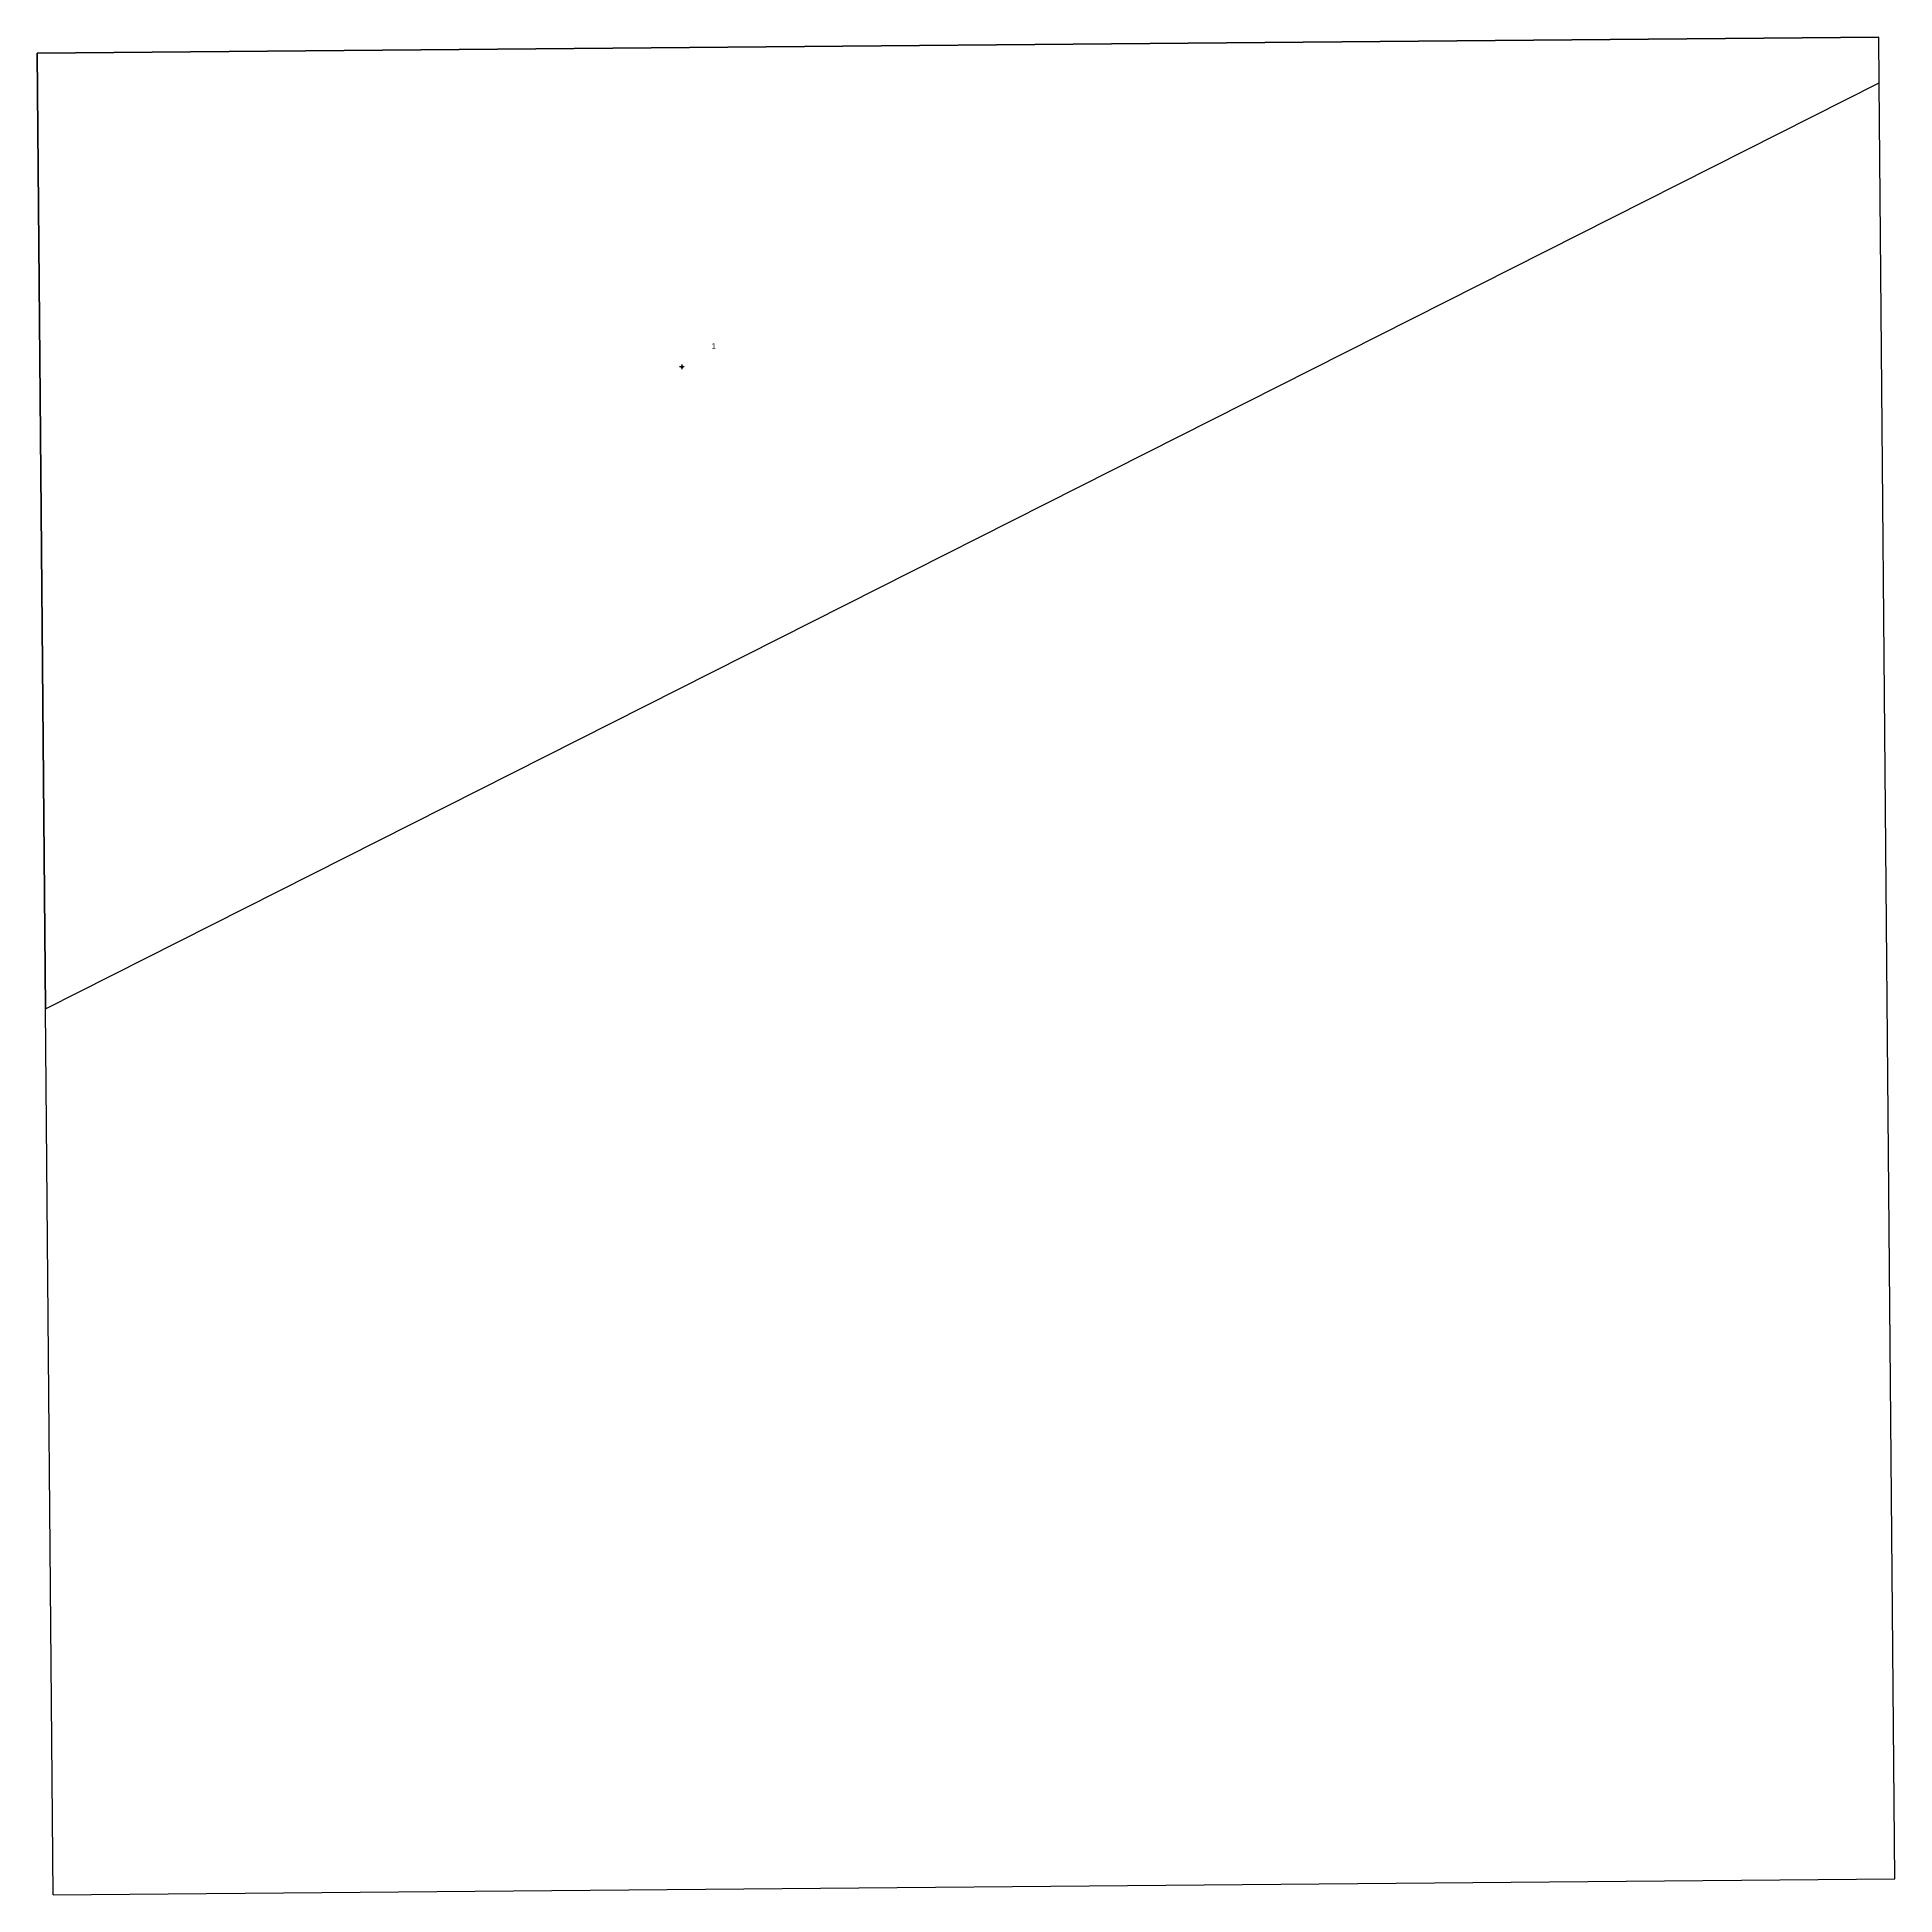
# Model space of a CAD drawing. Extents: x 550595 to 551603, y 1834492 to 1835501.
import ezdxf

# ---------------------------------------------------------------- set-up
doc = ezdxf.new("R2010")
doc.units = 0
for name, color, linetype in [('Level 10', 7, 'Continuous'), ('Level 11', 7, 'Continuous'), ('Level 15', 7, 'Continuous'), ('Level 63', 7, 'Continuous')]:
    doc.layers.add(name, color=color, linetype=linetype)

msp = doc.modelspace()

# ---------------------------------------------------------------- linework, layer by layer
at = {"layer": 'Level 10'}
msp.add_lwpolyline([(551594.6, 1835475.7), (551594.3, 1835500.6), (550594.7, 1835491.8), (550599.2, 1834973.1), (551594.6, 1835475.7)], dxfattribs=at)
at = {"layer": 'Level 11'}
for p, q in [((550944, 1835321.6), (550943.4, 1835321.6)), ((550944.6, 1835322.2), (550944, 1835321.6)), ((550944, 1835321.6), (550944.6, 1835320.9)), ((550944.6, 1835322.8), (550944.6, 1835322.2)), ((550945.3, 1835321.6), (550944.6, 1835322.2)), ((550944.6, 1835320.9), (550945.3, 1835321.6)), ((550944.6, 1835320.9), (550944.6, 1835320.3)), ((550945.9, 1835321.6), (550945.3, 1835321.6))]:
    msp.add_line(p, q, dxfattribs=at)
msp.add_circle((550944.6, 1835321.6), 0.15, dxfattribs=at)
at = {"layer": 'Level 63'}
for points in [[(550594.7, 1835491.8), (551594.3, 1835500.6)], [(551594.6, 1835475.7), (551594.3, 1835500.6)], [(550599.2, 1834973.1), (550594.7, 1835491.8)], [(551603.1, 1834500.9), (551594.6, 1835475.7)], [(550603.4, 1834492.2), (550599.2, 1834973.1)], [(550603.4, 1834492.2), (551603.1, 1834500.9)]]:
    msp.add_lwpolyline(points, dxfattribs=at)

# ---------------------------------------------------------------- texts
at = {"layer": 'Level 15'}
msp.add_text('1', height=3, dxfattribs=at).set_placement((550960.8, 1835331.4))

doc.saveas('drawing.dxf')
